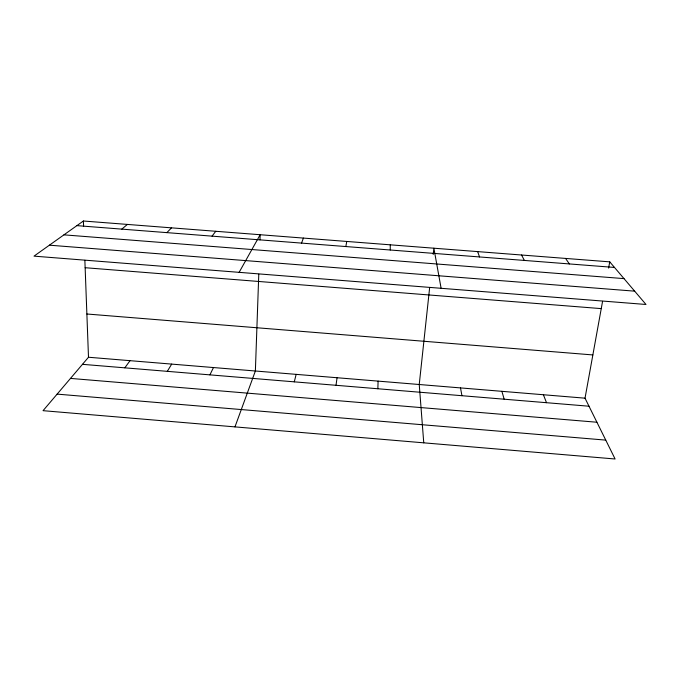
<?xml version="1.0" encoding="UTF-8"?>
<svg xmlns="http://www.w3.org/2000/svg" width="680" height="680" viewBox="0 0 680 680"><rect width="100%" height="100%" fill="white"/><g stroke="black" fill="none" stroke-linecap="round" stroke-linejoin="round"><path stroke-width="1.02" d="M377.859 388.756L378.097 381.115M258.782 274.185L255.374 371L234.965 426.887M259.99 239.921L260.168 234.727L239.13 272.34M429.641 287.683L419.237 384.506L423.759 442.833M433.211 254.439L433.882 248.208L441.116 288.295M336.005 385.296L337.067 377.731M345.839 246.551L346.757 241.442M84.864 260.287L88.493 357.247L43.044 410.677L615.094 458.991L585.021 398.174L602.573 301.342M608.608 268.09L609.739 261.851L83.394 221.008L34 256.139L646 304.478L609.739 261.851M294.278 381.846L296.157 374.365M301.554 243.1L303.399 238.085M209.924 374.867L213.469 367.548M167.314 371.339L171.683 364.106M124.831 367.829L130.033 360.672M212.058 236.138L215.772 231.285M166.863 232.628L171.505 227.843M121.814 229.126L127.381 224.425M76.9 225.632L614.49 267.444M63.937 234.847L624.002 278.613M49.402 245.182L634.669 291.159M85.144 267.716L601.256 308.618M86.878 313.999L592.858 354.934M88.493 357.247L585.021 398.174M82.475 364.327L588.99 406.215M70.49 378.411L596.913 422.229M57.128 394.12L605.761 440.113M565.573 258.425L569.364 263.933M521.543 255.008L524.382 260.431M543.396 394.74L546.516 402.704M477.64 251.6L479.536 256.947M501.891 391.323L504.169 399.202M460.504 387.906L461.941 395.709M83.394 221.008L83.597 226.312M390.252 244.825L390.269 250.002"/></g></svg>
